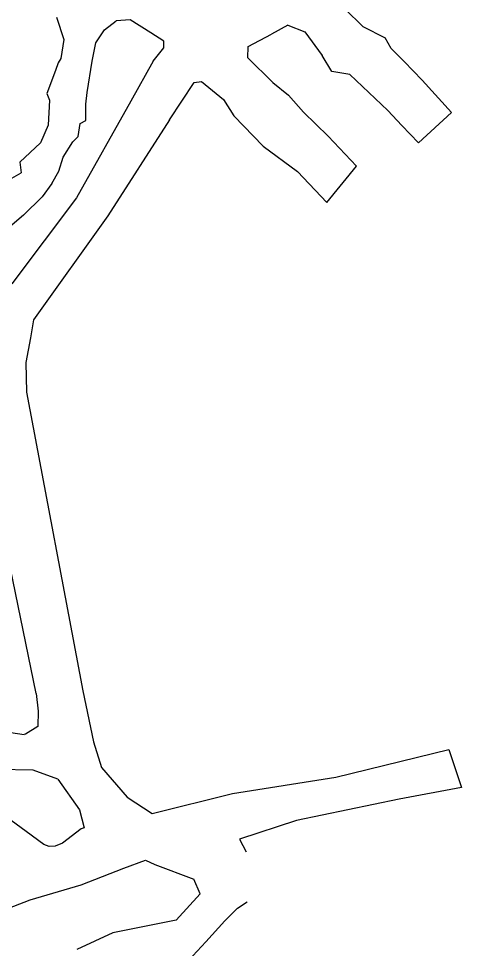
# Model space of a CAD drawing. Extents: x 539064 to 539891, y 4477666 to 4478116.
# Drawn here: x 539217.9 to 539268, y 4477724.5 to 4477829.8 of the extents above; entities that cross this region are included whole.
import ezdxf

# ---------------------------------------------------------------- set-up
doc = ezdxf.new("R2010")
doc.units = 0
doc.header["$MEASUREMENT"] = 0
doc.linetypes.add('DUZ', pattern=[500, 500])
doc.layers.add('KAT_1450', color=236, linetype='DUZ')
doc.layers.add('KAT_1460', color=13, linetype='DUZ')

msp = doc.modelspace()

# ---------------------------------------------------------------- linework, layer by layer
at = {"layer": 'KAT_1450'}
for p, q in [((539224.41, 4477809.5, 1461.49), (539217.12, 4477799.78, 1459.24)), ((539227.98, 4477807.46, 1461.49), (539219.54, 4477795.71, 1459.05)), ((539219.54, 4477795.71, 1459.05), (539219.23, 4477793.68, 1458.83)), ((539219.23, 4477793.68, 1458.83), (539218.68, 4477790.89, 1458.44)), ((539218.68, 4477790.89, 1458.44), (539218.76, 4477787.52, 1458.3)), ((539218.76, 4477787.52, 1458.3), (539225.14, 4477753.76, 1455.28)), ((539219.86, 4477753.49, 1455.39), (539213.41, 4477784.68, 1458.23)), ((539219.86, 4477753.49, 1455.39), (539220.1, 4477751.49, 1454.95)), ((539225.14, 4477753.76, 1455.28), (539226.33, 4477748.02, 1454.15)), ((539220.1, 4477751.49, 1454.95), (539220.06, 4477749.75, 1454.56)), ((539212.7, 4477749.73, 1454.04), (539218.51, 4477748.83, 1454.13)), ((539220.06, 4477749.75, 1454.56), (539218.66, 4477748.86, 1454.13)), ((539218.66, 4477748.86, 1454.13), (539218.51, 4477748.83, 1454.13)), ((539226.33, 4477748.02, 1454.15), (539227.26, 4477745.1, 1453.58)), ((539253.74, 4477744.03, 1451.69), (539266.53, 4477747.13, 1451.82)), ((539266.53, 4477747.13, 1451.82), (539267.95, 4477742.86, 1451.82)), ((539219.53, 4477744.8, 1454.15), (539212.55, 4477744.94, 1454.04)), ((539227.26, 4477745.1, 1453.58), (539230.14, 4477741.77, 1452.96)), ((539222.31, 4477743.79, 1453.62), (539219.53, 4477744.8, 1454.15)), ((539222.31, 4477743.79, 1453.62), (539224.76, 4477740.33, 1453.06)), ((539242.08, 4477742.16, 1451.56), (539253.74, 4477744.03, 1451.69)), ((539267.95, 4477742.86, 1451.82), (539260.91, 4477741.54, 1451.8)), ((539230.14, 4477741.77, 1452.96), (539232.97, 4477739.9, 1452)), ((539232.97, 4477739.9, 1452), (539242.08, 4477742.16, 1451.56)), ((539218.72, 4477737.89, 1453.31), (539213.99, 4477741.29, 1453.26)), ((539260.91, 4477741.54, 1451.8), (539249.3, 4477739.13, 1451.61)), ((539224.76, 4477740.33, 1453.06), (539225.29, 4477738.3, 1452.81)), ((539249.3, 4477739.13, 1451.61), (539242.86, 4477737, 1451.56)), ((539220.72, 4477736.4, 1453.02), (539218.72, 4477737.89, 1453.31)), ((539224.93, 4477738.16, 1452.94), (539222.85, 4477736.54, 1452.94)), ((539225.29, 4477738.3, 1452.81), (539224.93, 4477738.16, 1452.94)), ((539222.85, 4477736.54, 1452.94), (539221.99, 4477736.2, 1452.94)), ((539242.86, 4477737, 1451.56), (539243.61, 4477735.56, 1450.49)), ((539221.31, 4477736.16, 1452.94), (539220.72, 4477736.4, 1453.02)), ((539221.99, 4477736.2, 1452.94), (539221.31, 4477736.16, 1452.94)), ((539229.76, 4477733.73, 1452.49), (539232.24, 4477734.62, 1452.13)), ((539232.24, 4477734.62, 1452.13), (539233.27, 4477734.16, 1451.59)), ((539224.96, 4477731.83, 1452.83), (539229.76, 4477733.73, 1452.49)), ((539233.27, 4477734.16, 1451.59), (539237.69, 4477732.5, 1450.99)), ((539238.42, 4477730.81, 1450.95), (539237.69, 4477732.5, 1450.99)), ((539219.19, 4477730.15, 1452.98), (539224.96, 4477731.83, 1452.83)), ((539209.69, 4477726.48, 1453.19), (539219.19, 4477730.15, 1452.98)), ((539238.42, 4477730.81, 1450.95), (539235.7, 4477727.86, 1451.25)), ((539241.18, 4477727.77, 1450.95), (539242.63, 4477729.21, 1450.95)), ((539242.63, 4477729.21, 1450.95), (539243.73, 4477729.94, 1450.95)), ((539235.7, 4477727.86, 1451.25), (539228.53, 4477726.43, 1451.53)), ((539239.05, 4477725.41, 1451.25), (539241.18, 4477727.77, 1450.95)), ((539228.53, 4477726.43, 1451.53), (539224.44, 4477724.53, 1451.77)), ((539237.08, 4477723.3, 1451.51), (539239.05, 4477725.41, 1451.25))]:
    msp.add_line(p, q, dxfattribs=at)
at = {"layer": 'KAT_1460'}
for p, q in [((539254.81, 4477830.84, 1461.83), (539256.79, 4477828.88, 1461.95)), ((539222.17, 4477829.91, 1461.95), (539222.97, 4477827.4, 1461.9)), ((539227.59, 4477828.5, 1461.9), (539228.92, 4477829.49, 1461.95)), ((539230.48, 4477829.61, 1461.95), (539228.92, 4477829.49, 1461.95)), ((539232.84, 4477828.16, 1461.95), (539230.48, 4477829.61, 1461.95)), ((539248.31, 4477829.03, 1461.84), (539246.49, 4477828.02, 1461.84)), ((539248.31, 4477829.03, 1461.84), (539250.26, 4477828.25, 1461.83)), ((539226.59, 4477827.04, 1461.9), (539227.59, 4477828.5, 1461.9)), ((539234.28, 4477827.2, 1461.66), (539232.84, 4477828.16, 1461.95)), ((539243.82, 4477826.61, 1461.49), (539246.49, 4477828.02, 1461.84)), ((539250.26, 4477828.25, 1461.83), (539252.21, 4477825.6, 1461.93)), ((539256.79, 4477828.88, 1461.95), (539259.34, 4477827.6, 1461.93)), ((539222.97, 4477827.4, 1461.9), (539222.63, 4477825.25, 1461.9)), ((539226.19, 4477824.94, 1461.9), (539226.59, 4477827.04, 1461.9)), ((539234.29, 4477826.46, 1461.58), (539234.28, 4477827.2, 1461.66)), ((539260.01, 4477826.39, 1462.18), (539259.34, 4477827.6, 1461.93)), ((539233.08, 4477824.96, 1461.68), (539234.29, 4477826.46, 1461.58)), ((539243.8, 4477825.33, 1461.85), (539243.82, 4477826.61, 1461.49)), ((539261.47, 4477824.92, 1462.37), (539260.01, 4477826.39, 1462.18)), ((539222.63, 4477825.25, 1461.9), (539222.33, 4477824.75, 1462.5)), ((539225.62, 4477821.39, 1463.87), (539226.19, 4477824.94, 1461.9)), ((539233.08, 4477824.96, 1461.68), (539230.55, 4477820.41, 1461.49)), ((539246.63, 4477822.53, 1462.07), (539243.8, 4477825.33, 1461.85)), ((539253.31, 4477823.79, 1461.93), (539252.21, 4477825.6, 1461.93)), ((539263.51, 4477822.82, 1462.28), (539261.47, 4477824.92, 1462.37)), ((539222.05, 4477823.88, 1463.42), (539221.07, 4477821.3, 1464.1)), ((539222.33, 4477824.75, 1462.5), (539222.05, 4477823.88, 1463.42)), ((539255.34, 4477823.44, 1461.93), (539253.31, 4477823.79, 1461.93)), ((539255.34, 4477823.44, 1461.93), (539259.64, 4477819.37, 1462.35)), ((539266.85, 4477819.13, 1462.3), (539263.51, 4477822.82, 1462.28)), ((539234.95, 4477818.3, 1461.49), (539237.71, 4477822.55, 1461.76)), ((539237.71, 4477822.55, 1461.76), (539238.54, 4477822.64, 1461.79)), ((539238.54, 4477822.64, 1461.79), (539241.06, 4477820.63, 1462)), ((539246.63, 4477822.53, 1462.07), (539248.38, 4477821.1, 1461.98)), ((539221.07, 4477821.3, 1464.1), (539221.38, 4477820.53, 1464.22)), ((539225.47, 4477820.1, 1464.17), (539225.62, 4477821.39, 1463.87)), ((539241.06, 4477820.63, 1462), (539242.22, 4477818.78, 1462.07)), ((539248.38, 4477821.1, 1461.98), (539250.09, 4477819.2, 1461.98)), ((539221.38, 4477820.53, 1464.22), (539221.21, 4477817.7, 1464.88)), ((539230.55, 4477820.41, 1461.49), (539224.41, 4477809.5, 1459.24)), ((539225.48, 4477818.25, 1464.6), (539225.47, 4477820.1, 1464.17)), ((539245.54, 4477815.35, 1461.98), (539242.22, 4477818.78, 1462.07)), ((539252.88, 4477816.47, 1462.73), (539250.09, 4477819.2, 1461.98)), ((539259.64, 4477819.37, 1462.35), (539261.2, 4477817.69, 1462.33)), ((539263.11, 4477815.72, 1462.3), (539266.85, 4477819.13, 1462.3)), ((539221.21, 4477817.7, 1464.88), (539220.34, 4477815.73, 1465.3)), ((539224.59, 4477816.43, 1464.86), (539224.85, 4477817.91, 1464.7)), ((539224.85, 4477817.91, 1464.7), (539225.48, 4477818.25, 1464.6)), ((539234.95, 4477818.3, 1461.49), (539227.98, 4477807.46, 1459.05)), ((539261.2, 4477817.69, 1462.33), (539263.11, 4477815.72, 1462.3)), ((539224, 4477815.84, 1465.12), (539224.59, 4477816.43, 1464.86)), ((539256.1, 4477813.08, 1463.05), (539252.88, 4477816.47, 1462.73)), ((539220.34, 4477815.73, 1465.3), (539217.99, 4477813.52, 1465.49)), ((539222.91, 4477814.08, 1465.4), (539224, 4477815.84, 1465.12)), ((539245.54, 4477815.35, 1461.98), (539249.41, 4477812.49, 1462.73)), ((539217.99, 4477813.52, 1465.49), (539218.15, 4477812.34, 1465.57)), ((539222.41, 4477812.53, 1465.35), (539222.91, 4477814.08, 1465.4)), ((539216.57, 4477811.43, 1465.63), (539218.15, 4477812.34, 1465.57)), ((539221.62, 4477811.12, 1465.49), (539222.41, 4477812.53, 1465.35)), ((539249.41, 4477812.49, 1462.73), (539252.75, 4477808.96, 1463.05)), ((539252.75, 4477808.96, 1463.05), (539256.1, 4477813.08, 1463.05)), ((539221.62, 4477811.12, 1465.49), (539220.55, 4477809.6, 1465.38)), ((539220.55, 4477809.6, 1465.38), (539218.42, 4477807.54, 1465.62)), ((539218.42, 4477807.54, 1465.62), (539216.6, 4477806.01, 1465.79))]:
    msp.add_line(p, q, dxfattribs=at)

doc.saveas('drawing.dxf')
